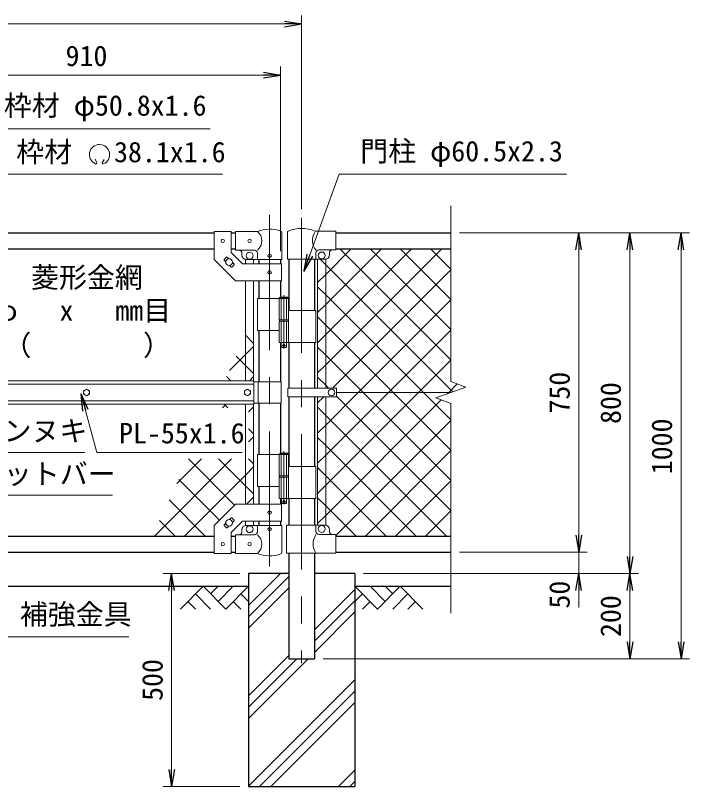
# Model space of a CAD drawing. Units: millimetres, scale not verified. Extents: x -4200 to 4200, y -2970 to 2970.
# Drawn here: x -2273 to -691, y -1038 to 772 of the extents above; entities that cross this region are included whole.
import ezdxf
from ezdxf.enums import TextEntityAlignment as Align

# ---------------------------------------------------------------- set-up
doc = ezdxf.new("R2010")
doc.units = ezdxf.units.MM
doc.header["$LTSCALE"] = 10
doc.linetypes.add('DASHED', pattern=[7.5, 6, -1.5])
doc.linetypes.add('USER1', pattern=[50.8, 31.75, -6.35, 6.35, -6.35])
for name, color, linetype, lineweight in [('0-0_D-STR3', 3, 'Continuous', 13), ('0-1_D-BMK', 2, 'USER1', 13), ('0-3_D-STR1', 1, 'Continuous', 25), ('0-4_D-DCR-HCH', 7, 'Continuous', 13), ('0-5_D-BGD', 7, 'Continuous', 25), ('0-6_D-STR4', 7, 'Continuous', 25), ('0-7_D-STR-DIM', 7, 'Continuous', 13), ('0-A_D-STR2', 7, 'Continuous', 13), ('0-B_D-STR-TXT', 7, 'Continuous', 13)]:
    doc.layers.add(name, color=color, linetype=linetype, lineweight=lineweight)
doc.layers.add('0-8_0', color=7, linetype='Continuous')
doc.styles.add('ＭＳ ゴシック', font='')
doc.styles.get('ＭＳ ゴシック').set_extended_font_data('MS Gothic')

# ---------------------------------------------------------------- blocks, each defined once
blk = doc.blocks.new('_Open')
at = {"layer": '0-8_0'}
blk.add_line((-10, 1.667), (0, 0), dxfattribs=at)
blk.add_lwpolyline([(-10, -1.667), (0, 0), (-10, 0)], dxfattribs=at)

msp = doc.modelspace()

# ---------------------------------------------------------------- linework, layer by layer
at = {"layer": '0-0_D-STR3'}
for p, q in [((-1806.38, 264.79), (-1806.38, 198.54)), ((-1766.38, 264.79), (-1806.38, 264.79)), ((-1766.38, 264.79), (-1766.38, 215.11)), ((-1756.38, 264.59), (-1704.93, 264.59)), ((-1756.38, 264.59), (-1756.38, 220.59)), ((-1647.83, 198.59), (-1647.83, 262.29)), ((-1634.63, 262.15), (-1634.63, 199.29)), ((-1570.09, 265.29), (-1521.23, 265.29)), ((-1521.23, 221.29), (-1521.23, 265.29)), ((-1756.38, 220.59), (-1711.93, 220.59)), ((-1560.83, 221.29), (-1521.23, 221.29)), ((-1777.39, 204.21), (-1783.04, 198.55)), ((-1772.26, 200.5), (-1775.97, 204.21)), ((-1739.81, 188.54), (-1766.38, 215.11)), ((-1741.38, 213.59), (-1741.38, 208.59)), ((-1704.93, 198.59), (-1704.93, 213.59)), ((-1634.63, 199.29), (-1546.23, 199.29)), ((-1567.83, 214.29), (-1567.83, 199.29)), ((-1563.73, 199.29), (-1563.73, -102.91)), ((-1544.73, 199.29), (-1544.73, -102.91)), ((-1536.23, 209.29), (-1536.23, 214.29)), ((-1779.33, 193.42), (-1783.04, 197.14)), ((-1766.78, 180.88), (-1770.5, 184.59)), ((-1759.71, 186.53), (-1765.37, 180.88)), ((-1759.71, 187.95), (-1763.42, 191.66)), ((-1648.68, 188.54), (-1739.81, 188.54)), ((-1732.88, 198.59), (-1732.88, 188.54)), ((-1704.93, 198.59), (-1731.38, 198.59)), ((-1713.88, 198.59), (-1713.88, 188.54)), ((-1647.83, 198.59), (-1704.93, 198.59)), ((-1648.68, 188.54), (-1648.68, 148.54)), ((-1732.88, 148.54), (-1732.88, -85.91)), ((-1713.88, 148.54), (-1713.88, -85.91)), ((-1632.95, 109.09), (-1652.95, 109.09)), ((-1651.95, 110.09), (-1633.95, 110.09)), ((-1632.95, 109.09), (-1633.95, 110.09)), ((-1632.95, 109.09), (-1632.95, 107.09)), ((-1704.93, 107.09), (-1704.93, 32.09)), ((-1704.93, 107.09), (-1632.15, 107.09)), ((-1653.75, 107.09), (-1653.75, 57.09)), ((-1632.15, 107.09), (-1632.15, 57.09)), ((-1632.15, 79.09), (-1567.93, 79.09)), ((-1567.93, 79.09), (-1567.93, 4.09)), ((-1653.75, 57.09), (-1632.15, 57.09)), ((-1653.45, 57.09), (-1653.45, 54.09)), ((-1632.45, 57.09), (-1632.45, 54.09)), ((-1653.75, 54.09), (-1632.15, 54.09)), ((-1653.75, 54.09), (-1653.75, 4.09)), ((-1653.45, 54.09), (-1632.45, 54.09)), ((-1632.15, 54.09), (-1632.15, 4.09)), ((-1704.93, 32.09), (-1653.98, 32.09)), ((-1653.75, 4.09), (-1567.93, 4.09)), ((-1648.95, 4.09), (-1648.95, -6.91)), ((-1647.95, -7.91), (-1648.95, -6.91)), ((-1647.95, -7.91), (-1637.95, -7.91)), ((-1637.95, -7.91), (-1636.95, -6.91)), ((-2498.48, -85.91), (-1713.48, -85.91)), ((-1713.48, -140.91), (-1713.48, -85.91)), ((-1649.38, -88.41), (-1713.48, -88.41)), ((-1703.38, -88.41), (-1703.38, -138.41)), ((-1649.38, -88.41), (-1649.38, -138.41)), ((-2498.48, -93.91), (-1713.48, -93.91)), ((-1634.03, -102.91), (-1634.03, -123.91)), ((-1634.03, -102.91), (-1519.23, -102.91)), ((-1519.23, -102.91), (-1519.23, -123.91)), ((-1634.03, -123.91), (-1519.23, -123.91)), ((-1563.73, -424.71), (-1563.73, -123.91)), ((-1544.73, -424.71), (-1544.73, -123.91)), ((-1251.23, -113.41), (-1519.23, -113.41)), ((-2498.48, -132.91), (-1713.48, -132.91)), ((-2498.48, -140.91), (-1713.48, -140.91)), ((-1732.88, -140.91), (-1732.88, -375.36)), ((-1713.88, -140.91), (-1713.88, -375.36)), ((-1649.38, -138.41), (-1713.48, -138.41)), ((-1704.93, -258.91), (-1704.93, -333.91)), ((-1704.93, -258.91), (-1632.02, -258.91)), ((-1653.62, -258.91), (-1653.62, -308.91)), ((-1632.82, -256.91), (-1652.82, -256.91)), ((-1651.82, -255.91), (-1633.82, -255.91)), ((-1632.82, -256.91), (-1633.82, -255.91)), ((-1632.82, -256.91), (-1632.82, -258.91)), ((-1632.02, -258.91), (-1632.02, -308.91)), ((-1632.02, -286.91), (-1567.68, -286.91)), ((-1567.68, -286.91), (-1567.68, -361.91)), ((-1653.62, -308.91), (-1632.02, -308.91)), ((-1653.62, -311.91), (-1632.02, -311.91)), ((-1653.62, -311.91), (-1653.62, -361.91)), ((-1653.32, -308.91), (-1653.32, -311.91)), ((-1653.32, -311.91), (-1632.32, -311.91)), ((-1632.32, -308.91), (-1632.32, -311.91)), ((-1632.02, -311.91), (-1632.02, -361.91)), ((-1704.93, -333.91), (-1653.73, -333.91)), ((-1653.62, -361.91), (-1567.68, -361.91)), ((-1648.82, -361.91), (-1648.82, -372.91)), ((-1647.82, -373.91), (-1648.82, -372.91)), ((-1648.68, -415.36), (-1648.68, -375.36)), ((-1647.82, -373.91), (-1637.82, -373.91)), ((-1637.82, -373.91), (-1636.82, -372.91)), ((-1766.78, -407.69), (-1770.5, -411.4)), ((-1739.81, -415.36), (-1766.38, -441.92)), ((-1759.71, -413.35), (-1765.37, -407.69)), ((-1759.71, -414.76), (-1763.42, -418.48)), ((-1648.68, -415.36), (-1739.81, -415.36)), ((-1732.88, -415.36), (-1732.88, -425.41)), ((-1713.88, -415.36), (-1713.88, -425.41)), ((-1806.38, -491.61), (-1806.38, -425.36)), ((-1779.33, -420.24), (-1783.04, -423.95)), ((-1777.39, -431.02), (-1783.04, -425.37)), ((-1772.26, -427.31), (-1775.97, -431.02)), ((-1704.93, -425.41), (-1731.38, -425.41)), ((-1647.83, -425.41), (-1704.93, -425.41)), ((-1704.93, -425.41), (-1704.93, -440.41)), ((-1647.83, -425.41), (-1647.83, -489.1)), ((-1636.93, -424.71), (-1546.23, -424.71)), ((-1636.93, -424.71), (-1636.93, -490.71)), ((-1567.83, -424.71), (-1567.83, -439.71)), ((-1766.38, -491.61), (-1766.38, -441.92)), ((-1756.38, -447.41), (-1711.93, -447.41)), ((-1756.38, -491.41), (-1756.38, -447.41)), ((-1741.38, -440.41), (-1741.38, -435.41)), ((-1560.83, -446.71), (-1521.23, -446.71)), ((-1536.23, -434.71), (-1536.23, -439.71)), ((-1521.23, -446.71), (-1521.23, -490.71)), ((-1766.38, -491.61), (-1806.38, -491.61)), ((-1756.38, -491.41), (-1704.93, -491.41)), ((-1636.93, -490.71), (-1521.23, -490.71))]:
    msp.add_line(p, q, dxfattribs=at)
at = {"layer": '0-0_D-STR3', "linetype": 'DASHED'}
for p, q in [((-1649.25, 107.09), (-1649.25, 57.09)), ((-1636.65, 107.09), (-1636.65, 57.09)), ((-1649.25, 54.09), (-1649.25, 4.09)), ((-1636.65, 54.09), (-1636.65, 4.09)), ((-1649.12, -258.91), (-1649.12, -308.91)), ((-1636.52, -258.91), (-1636.52, -308.91)), ((-1649.12, -311.91), (-1649.12, -361.91)), ((-1636.52, -311.91), (-1636.52, -361.91))]:
    msp.add_line(p, q, dxfattribs=at)
at = {"layer": '0-0_D-STR3'}
for points in [[(-1648.68, 148.54), (-1756.38, 148.54), (-1806.38, 198.54)], [(-1651.95, 110.09), (-1652.95, 109.09), (-1652.95, 107.09)], [(-1636.95, 4.09), (-1636.95, -6.91), (-1648.95, -6.91)], [(-1651.82, -255.91), (-1652.82, -256.91), (-1652.82, -258.91)], [(-1636.82, -361.91), (-1636.82, -372.91), (-1648.82, -372.91)], [(-1648.68, -375.36), (-1756.38, -375.36), (-1806.38, -425.36)]]:
    msp.add_lwpolyline(points, dxfattribs=at)
for points in [[(-2105.98, -105.31), (-2112.99, -109.36), (-2112.99, -117.46), (-2105.98, -121.51), (-2098.96, -117.46), (-2098.96, -109.36)], [(-1728.48, -105.31), (-1735.49, -109.36), (-1735.49, -117.46), (-1728.48, -121.51), (-1721.46, -117.46), (-1721.46, -109.36)]]:
    msp.add_lwpolyline(points, close=True, dxfattribs=at)
for centre, radius in [((-1786.38, 242.54), 4), ((-1723.38, 242.59), 4), ((-1771.38, 192.54), 8), ((-1723.38, 207.59), 8), ((-1676.38, 207.59), 4), ((-1554.23, 208.29), 8), ((-1676.38, 168.54), 4), ((-1642.95, -2.91), 2.5), ((-2105.98, -113.41), 7.03), ((-1728.48, -113.41), 7.03), ((-1531.23, -113.41), 8), ((-1642.82, -368.91), 2.5), ((-1676.38, -395.36), 4), ((-1771.38, -419.36), 8), ((-1723.38, -434.41), 8), ((-1676.38, -434.41), 4), ((-1554.23, -433.71), 8), ((-1786.38, -469.36), 4), ((-1723.38, -469.41), 4)]:
    msp.add_circle(centre, radius, dxfattribs=at)
for centre, radius, start, end in [((-1601.23, 191.6), 80, 67.09875, 113.10629), ((-1676.38, 189.86), 80, 70.77949, 110.9084), ((-1723.12, 242.59), 28.55, 309.59418, 50.40582), ((-1651.13, 262.29), 3.3, 0, 70.77949), ((-1631.33, 262.15), 3.3, 113.10629, 180), ((-1542.69, 243.35), 33.4, 146.35914, 222.2959), ((-1748.38, 213.59), 7, 0, 90), ((-1711.93, 213.59), 7, 0, 90), ((-1560.83, 214.29), 7, 90, 180), ((-1529.23, 214.29), 7, 90, 180), ((-1776.68, 203.5), 1, 45, 135), ((-1731.38, 208.59), 10, 180, 270), ((-1546.23, 209.29), 10, 270, 0), ((-1782.34, 197.85), 1, 135, 225), ((-1760.42, 187.24), 1, 315, 45), ((-1766.07, 181.58), 1, 225, 315), ((-1766.07, -408.4), 1, 45, 135), ((-1760.42, -414.05), 1, 315, 45), ((-1782.34, -424.66), 1, 135, 225), ((-1776.68, -430.32), 1, 225, 315), ((-1731.38, -435.41), 10, 90, 180), ((-1546.23, -434.71), 10, 0, 90), ((-1748.38, -440.41), 7, 270, 0), ((-1711.93, -440.41), 7, 270, 0), ((-1723.12, -469.41), 28.55, 309.59418, 50.40582), ((-1533.61, -468.71), 40.68, 147.25964, 212.74036), ((-1560.83, -439.71), 7, 180, 270), ((-1529.23, -439.71), 7, 180, 270), ((-1676.38, -416.67), 80, 249.0916, 289.22051), ((-1651.13, -489.1), 3.3, 289.22051, 0)]:
    msp.add_arc(centre, radius, start, end, dxfattribs=at)
at = {"layer": '0-1_D-BMK'}
for p, q in [((-1676.38, 303.33), (-1676.38, -535.07)), ((-1601.23, 296.83), (-1601.23, -748.98)), ((-1642.95, 115.01), (-1642.95, -9.87)), ((-1646.58, -2.91), (-1639.33, -2.91)), ((-1642.82, -250.99), (-1642.82, -375.87)), ((-1646.44, -368.91), (-1639.19, -368.91))]:
    msp.add_line(p, q, dxfattribs=at)
at = {"layer": '0-3_D-STR1'}
for p, q in [((-2405.58, 261.59), (-1806.38, 261.59)), ((-1766.38, 261.59), (-1756.38, 261.59)), ((-1521.23, 261.59), (-1251.23, 261.59)), ((-2405.58, 223.59), (-1806.38, 223.59)), ((-1766.38, 223.59), (-1756.38, 223.59)), ((-1521.23, 223.59), (-1251.23, 223.59)), ((-1631.48, 199.29), (-1631.48, 79.09)), ((-1570.98, 199.29), (-1570.98, 79.09)), ((-1701.78, 198.59), (-1701.78, 188.54)), ((-1650.98, 198.59), (-1650.98, 188.54)), ((-1701.78, 148.54), (-1701.78, 107.09)), ((-1650.98, 148.54), (-1650.98, 110.09)), ((-1701.78, 32.09), (-1701.78, -88.41)), ((-1650.98, 4.09), (-1650.98, -88.41)), ((-1631.48, 4.09), (-1631.48, -102.91)), ((-1570.98, 4.09), (-1570.98, -102.91)), ((-1631.48, -123.91), (-1631.48, -286.91)), ((-1570.98, -123.91), (-1570.98, -286.91)), ((-1701.78, -138.41), (-1701.78, -258.91)), ((-1650.98, -138.41), (-1650.98, -255.91)), ((-1701.78, -333.91), (-1701.78, -375.36)), ((-1650.98, -361.91), (-1650.98, -375.36)), ((-1631.48, -361.91), (-1631.48, -424.71)), ((-1570.98, -361.91), (-1570.98, -424.71)), ((-1701.78, -415.36), (-1701.78, -425.41)), ((-1650.98, -415.36), (-1650.98, -425.41)), ((-2405.58, -450.41), (-1806.38, -450.41)), ((-1766.38, -450.41), (-1756.38, -450.41)), ((-1521.23, -450.41), (-1251.23, -450.41)), ((-2405.58, -488.41), (-1806.38, -488.41)), ((-1766.38, -488.41), (-1756.38, -488.41)), ((-1521.23, -488.41), (-1251.23, -488.41)), ((-1631.48, -490.71), (-1631.48, -738.41)), ((-1570.98, -490.71), (-1570.98, -738.41)), ((-1631.48, -738.41), (-1570.98, -738.41))]:
    msp.add_line(p, q, dxfattribs=at)
at = {"layer": '0-4_D-DCR-HCH'}
for p, q in [((-1726.23, -613.45), (-1651.18, -538.41)), ((-1726.23, -639.96), (-1631.48, -545.21)), ((-1832.65, -568.41), (-1885.86, -621.62)), ((-1832.65, -568.41), (-1779.44, -621.62)), ((-1814.91, -586.14), (-1797.17, -568.41)), ((-1797.17, -603.88), (-1761.7, -568.41)), ((-1779.44, -621.62), (-1726.23, -568.41)), ((-1726.23, -666.48), (-1631.48, -571.73)), ((-1570.98, -670.33), (-1476.23, -575.58)), ((-1423.01, -621.62), (-1476.23, -568.41)), ((-1405.28, -603.88), (-1440.75, -568.41)), ((-1369.8, -568.41), (-1423.01, -621.62)), ((-1387.45, -586.24), (-1405.28, -568.41)), ((-1369.8, -568.41), (-1316.59, -621.62)), ((-1850.39, -586.14), (-1814.75, -621.62)), ((-1743.96, -586.14), (-1726.23, -603.8)), ((-1458.49, -586.14), (-1476.23, -603.8)), ((-1352.06, -586.14), (-1387.7, -621.62)), ((-1868.12, -603.88), (-1850.31, -621.62)), ((-1761.7, -603.88), (-1743.88, -621.62)), ((-1570.98, -696.85), (-1476.23, -602.1)), ((-1440.75, -603.88), (-1458.57, -621.62)), ((-1334.33, -603.88), (-1352.15, -621.62)), ((-1570.98, -723.36), (-1476.23, -628.61)), ((-1726.23, -825.58), (-1631.48, -730.83)), ((-1726.23, -878.61), (-1586.02, -738.41)), ((-1726.23, -852.1), (-1612.54, -738.41)), ((-1726.23, -1037.71), (-1476.23, -787.71)), ((-1700.4, -1038.41), (-1476.23, -814.23)), ((-1673.89, -1038.41), (-1476.23, -840.74)), ((-1514.79, -1038.41), (-1476.23, -999.84)), ((-1488.27, -1038.41), (-1476.23, -1026.36))]:
    msp.add_line(p, q, dxfattribs=at)
at = {"layer": '0-5_D-BGD'}
for p, q in [((-2476.23, -568.41), (-1726.23, -568.41)), ((-1476.23, -568.41), (-1251.23, -568.41))]:
    msp.add_line(p, q, dxfattribs=at)
at = {"layer": '0-6_D-STR4'}
for p, q in [((-1726.23, -538.41), (-1726.23, -1038.41)), ((-1631.48, -538.41), (-1726.23, -538.41)), ((-1476.23, -538.41), (-1570.98, -538.41)), ((-1476.23, -538.41), (-1476.23, -1038.41)), ((-1726.23, -1038.41), (-1476.23, -1038.41))]:
    msp.add_line(p, q, dxfattribs=at)
at = {"layer": '0-7_D-STR-DIM'}
for p, q in [((-1601.23, 316.83), (-1601.23, 771.59)), ((-2561.23, 751.59), (-1641.23, 751.59)), ((-1650.98, 218.59), (-1650.98, 651.59)), ((-2520.98, 631.59), (-1690.98, 631.59)), ((-1251.23, -87.75), (-1251.23, 324.59)), ((-1231.23, 261.59), (-931.23, 261.59)), ((-1231.23, 261.59), (-811.23, 261.59)), ((-1231.23, 261.59), (-691.23, 261.59)), ((-951.23, -448.41), (-951.23, 221.59)), ((-831.23, -498.41), (-831.23, 221.59)), ((-711.23, -698.41), (-711.23, 221.59)), ((-1215.99, -100.58), (-1251.23, -87.75)), ((-1286.46, -126.23), (-1215.99, -100.58)), ((-1251.23, -139.06), (-1286.46, -126.23)), ((-1251.23, -631.41), (-1251.23, -139.06)), ((-951.23, -448.41), (-951.23, -408.41)), ((-1231.23, -488.41), (-931.23, -488.41)), ((-1231.23, -488.41), (-931.23, -488.41)), ((-951.23, -538.41), (-951.23, -488.41)), ((-1746.23, -538.41), (-1926.23, -538.41)), ((-1456.23, -538.41), (-931.23, -538.41)), ((-1456.23, -538.41), (-811.23, -538.41)), ((-1456.23, -538.41), (-811.23, -538.41)), ((-1906.23, -578.41), (-1906.23, -998.41)), ((-951.23, -578.41), (-951.23, -618.41)), ((-831.23, -578.41), (-831.23, -698.41)), ((-1550.98, -738.41), (-691.23, -738.41)), ((-1550.98, -738.41), (-811.23, -738.41)), ((-1746.23, -1038.41), (-1926.23, -1038.41))]:
    msp.add_line(p, q, dxfattribs=at)
at = {"layer": '0-A_D-STR2'}
for p, q in [((-1544.73, 163.77), (-1484.9, 223.59)), ((-1544.73, 93.06), (-1414.19, 223.59)), ((-1544.73, 22.35), (-1343.48, 223.59)), ((-1544.73, -48.37), (-1272.77, 223.59)), ((-1251.23, -36.49), (-1511.31, 223.59)), ((-1251.23, 34.22), (-1440.6, 223.59)), ((-1251.23, 104.93), (-1369.89, 223.59)), ((-1251.23, 175.64), (-1299.18, 223.59)), ((-1563.73, 144.77), (-1544.73, 163.77)), ((-1528.56, -102.91), (-1251.23, 174.42)), ((-1544.73, 115.59), (-1563.73, 134.59)), ((-1315.73, -113.41), (-1544.73, 115.59)), ((-1563.73, 74.06), (-1544.73, 93.06)), ((-1468.34, -113.41), (-1251.23, 103.71)), ((-1544.73, 44.88), (-1563.73, 63.88)), ((-1386.44, -113.41), (-1544.73, 44.88)), ((-1713.88, 1.9), (-1732.2, 20.22)), ((-1563.73, 3.35), (-1544.73, 22.35)), ((-1397.63, -113.41), (-1251.23, 33)), ((-1544.73, -25.83), (-1563.73, -6.83)), ((-1457.15, -113.41), (-1544.73, -25.83)), ((-1563.73, -67.37), (-1544.73, -48.37)), ((-1326.92, -113.41), (-1251.23, -37.71)), ((-1767.49, -85.91), (-1777.17, -76.23)), ((-1723.69, -85.91), (-1713.88, -76.09)), ((-1563.73, -138.08), (-1549.56, -123.91)), ((-1544.73, -189.79), (-1468.34, -113.41)), ((-1544.73, -260.5), (-1397.63, -113.41)), ((-1544.73, -331.21), (-1326.92, -113.41)), ((-1251.23, -390.04), (-1519.23, -122.04)), ((-1251.23, -319.33), (-1457.15, -113.41)), ((-1251.23, -248.62), (-1386.44, -113.41)), ((-1251.23, -177.91), (-1315.73, -113.41)), ((-1787.1, -149.32), (-1778.69, -140.91)), ((-1774.79, -149.32), (-1783.2, -140.91)), ((-1725.75, -158.68), (-1713.88, -146.8)), ((-1544.73, -167.25), (-1563.73, -148.25)), ((-1261.57, -450.41), (-1544.73, -167.25)), ((-1521.23, -449.13), (-1251.23, -179.13)), ((-1713.88, -210.23), (-1725.75, -198.36)), ((-1563.73, -208.79), (-1544.73, -189.79)), ((-1725.75, -229.39), (-1713.88, -217.52)), ((-1544.73, -237.96), (-1563.73, -218.96)), ((-1332.28, -450.41), (-1544.73, -237.96)), ((-1451.79, -450.41), (-1251.23, -249.84)), ((-1946.77, -450.41), (-1765.68, -269.32)), ((-1894.14, -327.07), (-1836.39, -269.32)), ((-1758.63, -377.61), (-1866.93, -269.32)), ((-1713.88, -280.95), (-1725.75, -269.07)), ((-1563.73, -279.5), (-1544.73, -260.5)), ((-1544.73, -308.67), (-1563.73, -289.67)), ((-1793.99, -412.97), (-1889.61, -317.35)), ((-1402.99, -450.41), (-1544.73, -308.67)), ((-1381.08, -450.41), (-1251.23, -320.55)), ((-1563.73, -350.21), (-1544.73, -331.21)), ((-1730.29, -375.36), (-1713.88, -358.94)), ((-1544.73, -379.38), (-1563.73, -360.38)), ((-1827.26, -450.41), (-1912.09, -365.57)), ((-1473.7, -450.41), (-1544.73, -379.38)), ((-1310.37, -450.41), (-1251.23, -391.26)), ((-1897.97, -450.41), (-1934.58, -413.79))]:
    msp.add_line(p, q, dxfattribs=at)
for points in [[(-1246.68, -111.75), (-1544.73, 186.3), (-1557.72, 199.29)], [(-1770.57, -62.08), (-1732.88, -24.38), (-1713.88, -5.38)], [(-1713.88, -68.81), (-1732.88, -49.81), (-1754.68, -28.01)], [(-1538.36, -102.91), (-1544.73, -96.54), (-1563.73, -77.54)], [(-1259.07, -116.26), (-1256.21, -113.41), (-1236.07, -93.27)], [(-1563.73, -420.92), (-1544.73, -401.92), (-1273.69, -130.88)], [(-1713.88, -351.66), (-1732.88, -332.66), (-1796.22, -269.32)], [(-1876.06, -450.41), (-1732.88, -307.23), (-1713.88, -288.23)]]:
    msp.add_lwpolyline(points, dxfattribs=at)
at = {"layer": '0-B_D-STR-TXT'}
for p, q in [((-2081.69, 425.98), (-2085.52, 434.18)), ((-2069.1, 425.97), (-2064.58, 433.81)), ((-2044.98, -354.73), (-2483.57, -354.73))]:
    msp.add_line(p, q, dxfattribs=at)
for points in [[(-1816.05, 505.72), (-2352.26, 505.72), (-2525.94, 116.38)], [(-1787.15, 398.69), (-2323.35, 398.69), (-2377.91, 253.03)], [(-980.33, 398.69), (-1513.49, 398.69), (-1595.42, 172.95)], [(-2110.21, -254.09), (-2414.18, -254.09), (-2486.98, -119.69)], [(-1740.79, -254.09), (-2082.07, -254.09), (-2118.17, -118.52)], [(-2006.3, -687.19), (-2316.36, -687.19), (-2415.36, -477.17)]]:
    msp.add_lwpolyline(points, dxfattribs=at)
for centre, radius, start, end in [((-2075.4, 444.86), 23.75, 292.92895, 245.65759), ((-2084.15, 425.52), 2.5, 245.55066, 10.6575), ((-2066.65, 425.51), 2.5, 169.34241, 276.63708)]:
    msp.add_arc(centre, radius, start, end, dxfattribs=at)

# ---------------------------------------------------------------- block references
at = {"layer": '0-7_D-STR-DIM', "xscale": 4, "yscale": 4}
for p in [(-1601.23, 751.59), (-1650.98, 631.59)]:
    msp.add_blockref('_Open', p, dxfattribs=at)
for p, rotation in [((-951.23, 261.59), 90), ((-831.23, 261.59), 90), ((-711.23, 261.59), 90), ((-951.23, -488.41), 270), ((-951.23, -488.41), 270), ((-831.23, -538.41), 270), ((-1906.23, -538.41), 90), ((-951.23, -538.41), 90), ((-831.23, -538.41), 90), ((-831.23, -738.41), 270), ((-711.23, -738.41), 270), ((-1906.23, -1038.41), 270)]:
    msp.add_blockref('_Open', p, dxfattribs=dict(at, rotation=rotation))
at = {"layer": '0-B_D-STR-TXT', "xscale": 4, "yscale": 4}
for p, rotation in [((-1596.1, 171.07), 250.05227), ((-2118.69, -116.58), 104.91069)]:
    msp.add_blockref('_Open', p, dxfattribs=dict(at, rotation=rotation))

# ---------------------------------------------------------------- texts
at = {"layer": '0-7_D-STR-DIM', "style": 'ＭＳ ゴシック'}
msp.add_text('910', height=48.09, dxfattribs=at).set_placement((-2155.1, 638.34), align=Align.BOTTOM_LEFT)
for s, p in [('750', (-957.97, -162.91)), ('800', (-837.97, -187.28)), ('1000', (-717.97, -305.31)), ('50', (-957.97, -620.6)), ('200', (-837.97, -687.41)), ('500', (-1912.97, -837.28))]:
    msp.add_text(s, height=48.09, rotation=90, dxfattribs=at).set_placement(p, align=Align.BOTTOM_LEFT)
at = {"layer": '0-B_D-STR-TXT', "style": 'ＭＳ ゴシック'}
for s, p in [('枠材 φ50.8x1.6', (-2299.81, 521.85)), ('枠材 \u300038.1x1.6', (-2270.9, 412.54)), ('門柱 φ60.5x2.3', (-1463.83, 414.57)), ('菱形金網', (-2236.17, 118.3)), ('φ\u3000 x\u3000 mm目', (-2317.39, 40.71)), ('（\u3000\u3000\u3000\u3000）', (-2301.15, -40.94)), ('カンヌキ', (-2366.3, -242.01)), ('PL-55x1.6', (-2029.62, -247.34)), ('ネットバー', (-2365.53, -342.78)), ('補強金具', (-2262.39, -672.58))]:
    msp.add_text(s, height=48.09, dxfattribs=at).set_placement(p, align=Align.BOTTOM_LEFT)

doc.saveas('drawing.dxf')
